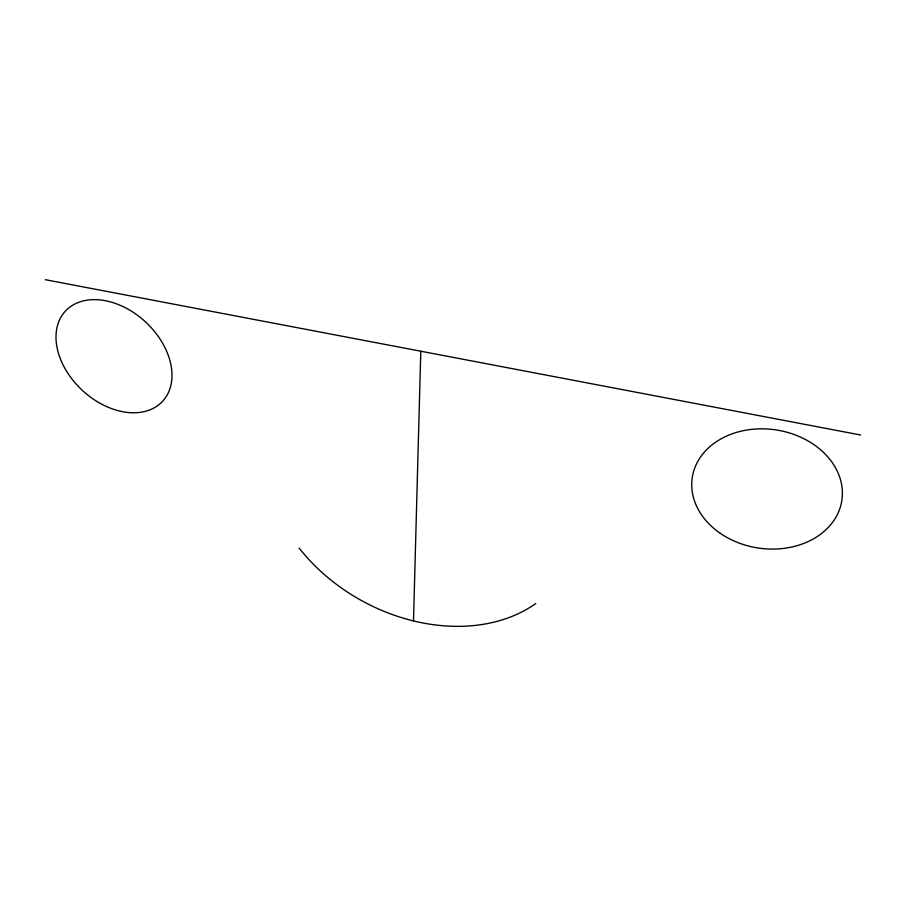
<?xml version="1.0" encoding="UTF-8"?>
<svg xmlns="http://www.w3.org/2000/svg" width="906" height="906" viewBox="0 0 906 906"><rect width="100%" height="100%" fill="white"/><g stroke="black" fill="none" stroke-linecap="round" stroke-linejoin="round"><path stroke-width="1.36" d="M413.487 620.927L420.792 351.222M45.3 279.694L860.7 435.016M535.774 603.543A163.646 123.986 28.7 0 1 299.15 548.062M720.349 533.351A75.662 59.717 8.7 0 0 841.617 501.845A75.662 59.717 8.7 0 0 739.251 431.63A75.662 59.717 8.7 0 0 720.349 533.351M61.483 361.494A66.297 46.58 42.9 0 0 161.608 402.309A66.297 46.58 42.9 0 0 118.913 304.778A66.297 46.58 42.9 0 0 61.483 361.494"/></g></svg>
